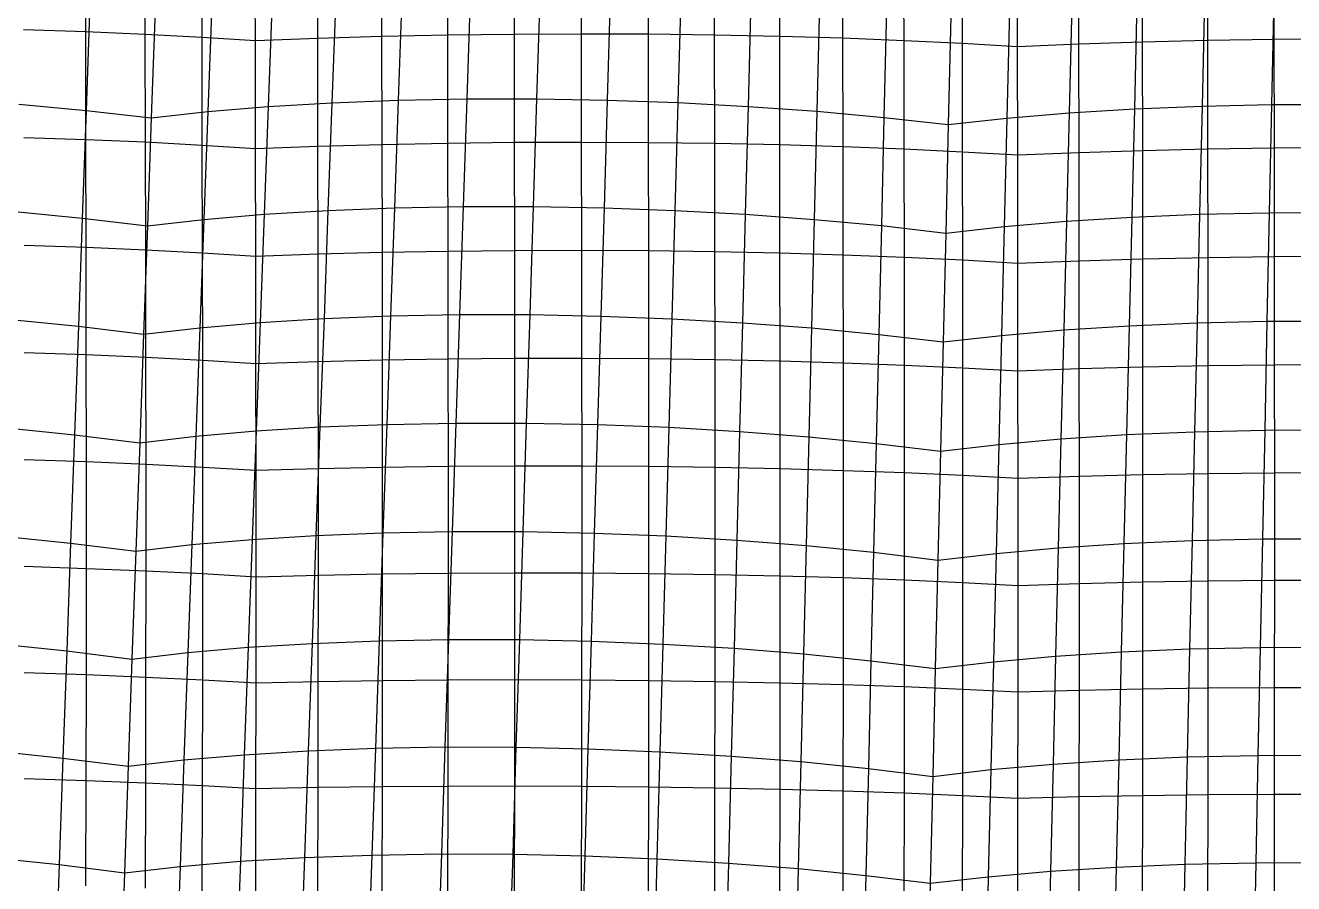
# Model space of a CAD drawing. Extents: x -429 to 429, y -1 to 209.
# Drawn here: x -79.73 to -39.8, y 101.1 to 128.14 of the extents above; entities that cross this region are included whole.
import ezdxf

# ---------------------------------------------------------------- set-up
doc = ezdxf.new("R2010")
doc.units = 0

msp = doc.modelspace()

# ---------------------------------------------------------------- linework, layer by layer
at = {"layer": 'default', "color": 3, "linetype": 'CONTINUOUS'}
for p, q in [((-77.834, 127.943, 19.902), (-77.844, 131.341, 19.585)), ((-75.956, 127.863, 18.954), (-75.966, 131.26, 18.637)), ((-74.17, 127.767, 17.844), (-74.18, 131.164, 17.526)), ((-72.491, 127.656, 16.579), (-72.5, 131.052, 16.261)), ((-72.491, 127.656, 16.579), (-72.5, 131.052, 16.261)), ((-70.529, 127.733, 17.359), (-70.538, 131.133, 17.041)), ((-68.504, 127.794, 17.962), (-68.513, 131.197, 17.644)), ((-66.434, 127.837, 18.383), (-66.443, 131.244, 18.064)), ((-64.335, 127.864, 18.617), (-64.344, 131.274, 18.299)), ((-62.224, 127.874, 18.665), (-62.232, 131.286, 18.346)), ((-60.116, 127.866, 18.524), (-60.124, 131.28, 18.205)), ((-58.03, 127.841, 18.197), (-58.038, 131.256, 17.877)), ((-55.982, 127.798, 17.685), (-55.99, 131.214, 17.365)), ((-53.989, 127.74, 16.993), (-53.996, 131.155, 16.673)), ((-52.065, 127.664, 16.127), (-52.072, 131.079, 15.807)), ((-50.228, 127.574, 15.093), (-50.234, 130.987, 14.773)), ((-44.557, 127.618, 15.463), (-44.563, 131.037, 15.143)), ((-42.501, 127.668, 15.977), (-42.506, 131.09, 15.656)), ((-40.407, 127.702, 16.306), (-40.412, 131.126, 15.985)), ((-48.49, 127.468, 13.899), (-48.497, 130.88, 13.579)), ((-48.49, 127.468, 13.899), (-48.497, 130.88, 13.579)), ((-46.559, 127.551, 14.769), (-46.565, 130.967, 14.449)), ((-79.79, 128.008, 20.679), (-77.834, 127.943, 19.902)), ((-77.834, 127.943, 19.902), (-75.956, 127.863, 18.954)), ((-77.826, 124.544, 20.209), (-77.834, 127.943, 19.902)), ((-75.956, 127.863, 18.954), (-74.17, 127.767, 17.844)), ((-75.947, 124.464, 19.262), (-75.956, 127.863, 18.954)), ((-70.529, 127.733, 17.359), (-68.504, 127.794, 17.962)), ((-68.504, 127.794, 17.962), (-66.434, 127.837, 18.383)), ((-68.497, 124.388, 18.27), (-68.504, 127.794, 17.962)), ((-66.434, 127.837, 18.383), (-64.335, 127.864, 18.617)), ((-66.427, 124.429, 18.691), (-66.434, 127.837, 18.383)), ((-64.335, 127.864, 18.617), (-62.224, 127.874, 18.665)), ((-64.328, 124.453, 18.926), (-64.335, 127.864, 18.617)), ((-62.224, 127.874, 18.665), (-60.116, 127.866, 18.524)), ((-62.217, 124.46, 18.974), (-62.224, 127.874, 18.665)), ((-60.116, 127.866, 18.524), (-58.03, 127.841, 18.197)), ((-60.11, 124.45, 18.833), (-60.116, 127.866, 18.524)), ((-58.03, 127.841, 18.197), (-55.982, 127.798, 17.685)), ((-58.024, 124.424, 18.506), (-58.03, 127.841, 18.197)), ((-55.982, 127.798, 17.685), (-53.989, 127.74, 16.993)), ((-55.976, 124.381, 17.995), (-55.982, 127.798, 17.685)), ((-74.17, 127.767, 17.844), (-72.491, 127.656, 16.579)), ((-74.162, 124.368, 18.151), (-74.17, 127.767, 17.844)), ((-72.491, 127.656, 16.579), (-70.529, 127.733, 17.359)), ((-72.483, 124.259, 16.886), (-72.491, 127.656, 16.579)), ((-72.483, 124.259, 16.886), (-72.491, 127.656, 16.579)), ((-70.521, 124.332, 17.667), (-70.529, 127.733, 17.359)), ((-53.989, 127.74, 16.993), (-52.065, 127.664, 16.127)), ((-53.983, 124.322, 17.303), (-53.989, 127.74, 16.993)), ((-52.065, 127.664, 16.127), (-50.228, 127.574, 15.093)), ((-52.06, 124.248, 16.436), (-52.065, 127.664, 16.127)), ((-50.228, 127.574, 15.093), (-48.49, 127.468, 13.899)), ((-50.222, 124.158, 15.402), (-50.228, 127.574, 15.093)), ((-48.49, 127.468, 13.899), (-46.559, 127.551, 14.769)), ((-48.485, 124.055, 14.209), (-48.49, 127.468, 13.899)), ((-48.485, 124.055, 14.209), (-48.49, 127.468, 13.899)), ((-46.559, 127.551, 14.769), (-44.557, 127.618, 15.463)), ((-46.554, 124.134, 15.079), (-46.559, 127.551, 14.769)), ((-44.557, 127.618, 15.463), (-42.501, 127.668, 15.977)), ((-44.552, 124.197, 15.774), (-44.557, 127.618, 15.463)), ((-42.501, 127.668, 15.977), (-40.407, 127.702, 16.306)), ((-42.496, 124.245, 16.288), (-42.501, 127.668, 15.977)), ((-40.407, 127.702, 16.306), (-38.292, 127.718, 16.448)), ((-40.403, 124.276, 16.617), (-40.407, 127.702, 16.306)), ((-79.782, 124.609, 20.986), (-77.826, 124.544, 20.209)), ((-77.826, 124.544, 20.209), (-75.947, 124.464, 19.262)), ((-77.819, 121.152, 20.505), (-77.826, 124.544, 20.209)), ((-75.947, 124.464, 19.262), (-74.162, 124.368, 18.151)), ((-75.941, 121.071, 19.557), (-75.947, 124.464, 19.262)), ((-74.162, 124.368, 18.151), (-72.483, 124.259, 16.886)), ((-74.155, 120.977, 18.447), (-74.162, 124.368, 18.151)), ((-72.483, 124.259, 16.886), (-70.521, 124.332, 17.667)), ((-72.476, 120.87, 17.182), (-72.483, 124.259, 16.886)), ((-72.476, 120.87, 17.182), (-72.483, 124.259, 16.886)), ((-70.521, 124.332, 17.667), (-68.497, 124.388, 18.27)), ((-70.515, 120.937, 17.963), (-70.521, 124.332, 17.667)), ((-68.497, 124.388, 18.27), (-66.427, 124.429, 18.691)), ((-68.491, 120.99, 18.567), (-68.497, 124.388, 18.27)), ((-66.427, 124.429, 18.691), (-64.328, 124.453, 18.926)), ((-66.421, 121.027, 18.988), (-66.427, 124.429, 18.691)), ((-64.328, 124.453, 18.926), (-62.217, 124.46, 18.974)), ((-64.323, 121.048, 19.224), (-64.328, 124.453, 18.926)), ((-62.217, 124.46, 18.974), (-60.11, 124.45, 18.833)), ((-62.211, 121.052, 19.272), (-62.217, 124.46, 18.974)), ((-60.11, 124.45, 18.833), (-58.024, 124.424, 18.506)), ((-60.105, 121.041, 19.132), (-60.11, 124.45, 18.833)), ((-58.024, 124.424, 18.506), (-55.976, 124.381, 17.995)), ((-58.019, 121.014, 18.804), (-58.024, 124.424, 18.506)), ((-55.976, 124.381, 17.995), (-53.983, 124.322, 17.303)), ((-55.972, 120.971, 18.293), (-55.976, 124.381, 17.995)), ((-53.983, 124.322, 17.303), (-52.06, 124.248, 16.436)), ((-53.978, 120.912, 17.601), (-53.983, 124.322, 17.303)), ((-52.06, 124.248, 16.436), (-50.222, 124.158, 15.402)), ((-52.055, 120.838, 16.735), (-52.06, 124.248, 16.436)), ((-46.554, 124.134, 15.079), (-44.552, 124.197, 15.774)), ((-44.552, 124.197, 15.774), (-42.496, 124.245, 16.288)), ((-44.549, 120.784, 16.073), (-44.552, 124.197, 15.774)), ((-42.496, 124.245, 16.288), (-40.403, 124.276, 16.617)), ((-42.493, 120.828, 16.588), (-42.496, 124.245, 16.288)), ((-40.403, 124.276, 16.617), (-38.288, 124.29, 16.759)), ((-40.399, 120.857, 16.917), (-40.403, 124.276, 16.617)), ((-50.222, 124.158, 15.402), (-48.485, 124.055, 14.209)), ((-50.218, 120.75, 15.701), (-50.222, 124.158, 15.402)), ((-48.485, 124.055, 14.209), (-46.554, 124.134, 15.079)), ((-48.481, 120.649, 14.507), (-48.485, 124.055, 14.209)), ((-48.481, 120.649, 14.507), (-48.485, 124.055, 14.209)), ((-46.55, 120.724, 15.378), (-46.554, 124.134, 15.079)), ((-79.775, 121.217, 21.282), (-77.819, 121.152, 20.505)), ((-77.819, 121.152, 20.505), (-75.941, 121.071, 19.557)), ((-77.814, 117.769, 20.787), (-77.819, 121.152, 20.505)), ((-75.941, 121.071, 19.557), (-74.155, 120.977, 18.447)), ((-75.936, 117.69, 19.84), (-75.941, 121.071, 19.557)), ((-68.491, 120.99, 18.567), (-66.421, 121.027, 18.988)), ((-66.421, 121.027, 18.988), (-64.323, 121.048, 19.224)), ((-66.417, 117.635, 19.272), (-66.421, 121.027, 18.988)), ((-64.323, 121.048, 19.224), (-62.211, 121.052, 19.272)), ((-64.319, 117.652, 19.508), (-64.323, 121.048, 19.224)), ((-62.211, 121.052, 19.272), (-60.105, 121.041, 19.132)), ((-62.208, 117.654, 19.556), (-62.211, 121.052, 19.272)), ((-60.105, 121.041, 19.132), (-58.019, 121.014, 18.804)), ((-60.101, 117.641, 19.416), (-60.105, 121.041, 19.132)), ((-58.019, 121.014, 18.804), (-55.972, 120.971, 18.293)), ((-58.016, 117.613, 19.089), (-58.019, 121.014, 18.804)), ((-74.155, 120.977, 18.447), (-72.476, 120.87, 17.182)), ((-74.15, 117.597, 18.729), (-74.155, 120.977, 18.447)), ((-72.476, 120.87, 17.182), (-70.515, 120.937, 17.963)), ((-72.472, 117.492, 17.464), (-72.476, 120.87, 17.182)), ((-72.472, 117.492, 17.464), (-72.476, 120.87, 17.182)), ((-70.515, 120.937, 17.963), (-68.491, 120.99, 18.567)), ((-70.51, 117.554, 18.246), (-70.515, 120.937, 17.963)), ((-68.487, 117.602, 18.85), (-68.491, 120.99, 18.567)), ((-55.972, 120.971, 18.293), (-53.978, 120.912, 17.601)), ((-55.968, 117.57, 18.578), (-55.972, 120.971, 18.293)), ((-53.978, 120.912, 17.601), (-52.055, 120.838, 16.735)), ((-53.975, 117.511, 17.886), (-53.978, 120.912, 17.601)), ((-52.055, 120.838, 16.735), (-50.218, 120.75, 15.701)), ((-52.052, 117.439, 17.02), (-52.055, 120.838, 16.735)), ((-50.218, 120.75, 15.701), (-48.481, 120.649, 14.507)), ((-50.215, 117.353, 15.985), (-50.218, 120.75, 15.701)), ((-48.481, 120.649, 14.507), (-46.55, 120.724, 15.378)), ((-48.478, 117.254, 14.792), (-48.481, 120.649, 14.507)), ((-48.478, 117.254, 14.792), (-48.481, 120.649, 14.507)), ((-46.55, 120.724, 15.378), (-44.549, 120.784, 16.073)), ((-46.547, 117.325, 15.663), (-46.55, 120.724, 15.378)), ((-44.549, 120.784, 16.073), (-42.493, 120.828, 16.588)), ((-44.546, 117.38, 16.358), (-44.549, 120.784, 16.073)), ((-42.493, 120.828, 16.588), (-40.399, 120.857, 16.917)), ((-42.49, 117.421, 16.873), (-42.493, 120.828, 16.588)), ((-40.399, 120.857, 16.917), (-38.285, 120.869, 17.059)), ((-40.397, 117.447, 17.203), (-40.399, 120.857, 16.917)), ((-79.77, 117.835, 21.564), (-77.814, 117.769, 20.787)), ((-77.814, 117.769, 20.787), (-75.936, 117.69, 19.84)), ((-77.812, 114.397, 21.054), (-77.814, 117.769, 20.787)), ((-75.936, 117.69, 19.84), (-74.15, 117.597, 18.729)), ((-75.933, 114.318, 20.106), (-75.936, 117.69, 19.84)), ((-74.15, 117.597, 18.729), (-72.472, 117.492, 17.464)), ((-74.148, 114.227, 18.995), (-74.15, 117.597, 18.729)), ((-72.472, 117.492, 17.464), (-70.51, 117.554, 18.246)), ((-72.469, 114.125, 17.73), (-72.472, 117.492, 17.464)), ((-72.469, 114.125, 17.73), (-72.472, 117.492, 17.464)), ((-70.51, 117.554, 18.246), (-68.487, 117.602, 18.85)), ((-70.508, 114.181, 18.513), (-70.51, 117.554, 18.246)), ((-68.487, 117.602, 18.85), (-66.417, 117.635, 19.272)), ((-68.484, 114.224, 19.117), (-68.487, 117.602, 18.85)), ((-66.417, 117.635, 19.272), (-64.319, 117.652, 19.508)), ((-66.415, 114.253, 19.539), (-66.417, 117.635, 19.272)), ((-64.319, 117.652, 19.508), (-62.208, 117.654, 19.556)), ((-64.316, 114.267, 19.776), (-64.319, 117.652, 19.508)), ((-62.208, 117.654, 19.556), (-60.101, 117.641, 19.416)), ((-62.205, 114.266, 19.824), (-62.208, 117.654, 19.556)), ((-60.101, 117.641, 19.416), (-58.016, 117.613, 19.089)), ((-60.099, 114.251, 19.684), (-60.101, 117.641, 19.416)), ((-58.016, 117.613, 19.089), (-55.968, 117.57, 18.578)), ((-58.014, 114.222, 19.358), (-58.016, 117.613, 19.089)), ((-55.968, 117.57, 18.578), (-53.975, 117.511, 17.886)), ((-55.966, 114.178, 18.846), (-55.968, 117.57, 18.578)), ((-53.975, 117.511, 17.886), (-52.052, 117.439, 17.02)), ((-53.973, 114.121, 18.155), (-53.975, 117.511, 17.886)), ((-52.052, 117.439, 17.02), (-50.215, 117.353, 15.985)), ((-52.05, 114.05, 17.288), (-52.052, 117.439, 17.02)), ((-44.546, 117.38, 16.358), (-42.49, 117.421, 16.873)), ((-42.49, 117.421, 16.873), (-40.397, 117.447, 17.203)), ((-42.489, 114.025, 17.143), (-42.49, 117.421, 16.873)), ((-40.397, 117.447, 17.203), (-38.283, 117.458, 17.345)), ((-40.396, 114.048, 17.473), (-40.397, 117.447, 17.203)), ((-50.215, 117.353, 15.985), (-48.478, 117.254, 14.792)), ((-50.213, 113.967, 16.254), (-50.215, 117.353, 15.985)), ((-48.478, 117.254, 14.792), (-46.547, 117.325, 15.663)), ((-48.476, 113.871, 15.06), (-48.478, 117.254, 14.792)), ((-48.476, 113.871, 15.06), (-48.478, 117.254, 14.792)), ((-46.547, 117.325, 15.663), (-44.546, 117.38, 16.358)), ((-46.545, 113.936, 15.932), (-46.547, 117.325, 15.663)), ((-44.544, 113.987, 16.628), (-44.546, 117.38, 16.358)), ((-79.767, 114.462, 21.83), (-77.812, 114.397, 21.054)), ((-77.812, 114.397, 21.054), (-75.933, 114.318, 20.106)), ((-77.811, 111.035, 21.304), (-77.812, 114.397, 21.054)), ((-75.933, 114.318, 20.106), (-74.148, 114.227, 18.995)), ((-75.933, 110.958, 20.357), (-75.933, 114.318, 20.106)), ((-74.148, 114.227, 18.995), (-72.469, 114.125, 17.73)), ((-74.147, 110.869, 19.246), (-74.148, 114.227, 18.995)), ((-70.508, 114.181, 18.513), (-68.484, 114.224, 19.117)), ((-68.484, 114.224, 19.117), (-66.415, 114.253, 19.539)), ((-68.484, 110.858, 19.368), (-68.484, 114.224, 19.117)), ((-66.415, 114.253, 19.539), (-64.316, 114.267, 19.776)), ((-66.415, 110.882, 19.791), (-66.415, 114.253, 19.539)), ((-64.316, 114.267, 19.776), (-62.205, 114.266, 19.824)), ((-64.316, 110.892, 20.028), (-64.316, 114.267, 19.776)), ((-62.205, 114.266, 19.824), (-60.099, 114.251, 19.684)), ((-62.205, 110.889, 20.076), (-62.205, 114.266, 19.824)), ((-60.099, 114.251, 19.684), (-58.014, 114.222, 19.358)), ((-60.099, 110.872, 19.937), (-60.099, 114.251, 19.684)), ((-58.014, 114.222, 19.358), (-55.966, 114.178, 18.846)), ((-58.013, 110.842, 19.61), (-58.014, 114.222, 19.358)), ((-72.469, 114.125, 17.73), (-70.508, 114.181, 18.513)), ((-72.468, 110.77, 17.98), (-72.469, 114.125, 17.73)), ((-72.468, 110.77, 17.98), (-72.469, 114.125, 17.73)), ((-70.507, 110.82, 18.763), (-70.508, 114.181, 18.513)), ((-55.966, 114.178, 18.846), (-53.973, 114.121, 18.155)), ((-55.966, 110.798, 19.099), (-55.966, 114.178, 18.846)), ((-53.973, 114.121, 18.155), (-52.05, 114.05, 17.288)), ((-53.973, 110.742, 18.407), (-53.973, 114.121, 18.155)), ((-52.05, 114.05, 17.288), (-50.213, 113.967, 16.254)), ((-52.05, 110.673, 17.541), (-52.05, 114.05, 17.288)), ((-50.213, 113.967, 16.254), (-48.476, 113.871, 15.06)), ((-50.213, 110.592, 16.506), (-50.213, 113.967, 16.254)), ((-48.476, 113.871, 15.06), (-46.545, 113.936, 15.932)), ((-48.476, 110.5, 15.312), (-48.476, 113.871, 15.06)), ((-48.476, 110.5, 15.312), (-48.476, 113.871, 15.06)), ((-46.545, 113.936, 15.932), (-44.544, 113.987, 16.628)), ((-46.545, 110.559, 16.184), (-46.545, 113.936, 15.932)), ((-44.544, 113.987, 16.628), (-42.489, 114.025, 17.143)), ((-44.544, 110.606, 16.881), (-44.544, 113.987, 16.628)), ((-42.489, 114.025, 17.143), (-40.396, 114.048, 17.473)), ((-42.489, 110.639, 17.396), (-42.489, 114.025, 17.143)), ((-40.396, 114.048, 17.473), (-38.281, 114.056, 17.615)), ((-40.396, 110.659, 17.726), (-40.396, 114.048, 17.473)), ((-79.767, 111.1, 22.08), (-77.811, 111.035, 21.304)), ((-77.813, 107.687, 21.536), (-77.811, 111.035, 21.304)), ((-77.811, 111.035, 21.304), (-75.933, 110.958, 20.357)), ((-75.935, 107.611, 20.589), (-75.933, 110.958, 20.357)), ((-75.933, 110.958, 20.357), (-74.147, 110.869, 19.246)), ((-74.149, 107.525, 19.478), (-74.147, 110.869, 19.246)), ((-74.147, 110.869, 19.246), (-72.468, 110.77, 17.98)), ((-72.47, 107.429, 18.212), (-72.468, 110.77, 17.98)), ((-72.47, 107.429, 18.212), (-72.468, 110.77, 17.98)), ((-72.468, 110.77, 17.98), (-70.507, 110.82, 18.763)), ((-70.509, 107.473, 18.996), (-70.507, 110.82, 18.763)), ((-70.507, 110.82, 18.763), (-68.484, 110.858, 19.368)), ((-68.486, 107.505, 19.601), (-68.484, 110.858, 19.368)), ((-68.484, 110.858, 19.368), (-66.415, 110.882, 19.791)), ((-66.416, 107.524, 20.024), (-66.415, 110.882, 19.791)), ((-66.415, 110.882, 19.791), (-64.316, 110.892, 20.028)), ((-64.318, 107.531, 20.261), (-64.316, 110.892, 20.028)), ((-64.316, 110.892, 20.028), (-62.205, 110.889, 20.076)), ((-62.207, 107.524, 20.31), (-62.205, 110.889, 20.076)), ((-62.205, 110.889, 20.076), (-60.099, 110.872, 19.937)), ((-60.1, 107.506, 20.171), (-60.099, 110.872, 19.937)), ((-60.099, 110.872, 19.937), (-58.013, 110.842, 19.61)), ((-58.015, 107.475, 19.844), (-58.013, 110.842, 19.61)), ((-58.013, 110.842, 19.61), (-55.966, 110.798, 19.099)), ((-55.968, 107.431, 19.333), (-55.966, 110.798, 19.099)), ((-55.966, 110.798, 19.099), (-53.973, 110.742, 18.407)), ((-53.974, 107.376, 18.642), (-53.973, 110.742, 18.407)), ((-53.973, 110.742, 18.407), (-52.05, 110.673, 17.541)), ((-52.051, 107.309, 17.775), (-52.05, 110.673, 17.541)), ((-52.05, 110.673, 17.541), (-50.213, 110.592, 16.506)), ((-44.544, 110.606, 16.881), (-42.489, 110.639, 17.396)), ((-42.49, 107.267, 17.631), (-42.489, 110.639, 17.396)), ((-42.489, 110.639, 17.396), (-40.396, 110.659, 17.726)), ((-40.397, 107.283, 17.962), (-40.396, 110.659, 17.726)), ((-40.396, 110.659, 17.726), (-38.281, 110.665, 17.869)), ((-50.214, 107.231, 16.74), (-50.213, 110.592, 16.506)), ((-50.213, 110.592, 16.506), (-48.476, 110.5, 15.312)), ((-48.477, 107.144, 15.546), (-48.476, 110.5, 15.312)), ((-48.477, 107.144, 15.546), (-48.476, 110.5, 15.312)), ((-48.476, 110.5, 15.312), (-46.545, 110.559, 16.184)), ((-46.546, 107.197, 16.418), (-46.545, 110.559, 16.184)), ((-46.545, 110.559, 16.184), (-44.544, 110.606, 16.881)), ((-44.545, 107.238, 17.115), (-44.544, 110.606, 16.881)), ((-79.769, 107.751, 22.313), (-77.813, 107.687, 21.536)), ((-77.818, 104.352, 21.749), (-77.813, 107.687, 21.536)), ((-77.813, 107.687, 21.536), (-75.935, 107.611, 20.589)), ((-75.94, 104.279, 20.801), (-75.935, 107.611, 20.589)), ((-75.935, 107.611, 20.589), (-74.149, 107.525, 19.478)), ((-74.154, 104.196, 19.69), (-74.149, 107.525, 19.478)), ((-74.149, 107.525, 19.478), (-72.47, 107.429, 18.212)), ((-72.474, 104.104, 18.425), (-72.47, 107.429, 18.212)), ((-72.474, 104.104, 18.425), (-72.47, 107.429, 18.212)), ((-72.47, 107.429, 18.212), (-70.509, 107.473, 18.996)), ((-70.513, 104.141, 19.209), (-70.509, 107.473, 18.996)), ((-70.509, 107.473, 18.996), (-68.486, 107.505, 19.601)), ((-68.49, 104.166, 19.815), (-68.486, 107.505, 19.601)), ((-68.486, 107.505, 19.601), (-66.416, 107.524, 20.024)), ((-66.421, 104.18, 20.238), (-66.416, 107.524, 20.024)), ((-66.416, 107.524, 20.024), (-64.318, 107.531, 20.261)), ((-64.322, 104.183, 20.475), (-64.318, 107.531, 20.261)), ((-64.318, 107.531, 20.261), (-62.207, 107.524, 20.31)), ((-62.211, 104.174, 20.524), (-62.207, 107.524, 20.31)), ((-62.207, 107.524, 20.31), (-60.1, 107.506, 20.171)), ((-60.104, 104.153, 20.385), (-60.1, 107.506, 20.171)), ((-60.1, 107.506, 20.171), (-58.015, 107.475, 19.844)), ((-58.019, 104.121, 20.059), (-58.015, 107.475, 19.844)), ((-58.015, 107.475, 19.844), (-55.968, 107.431, 19.333)), ((-55.971, 104.078, 19.548), (-55.968, 107.431, 19.333)), ((-55.968, 107.431, 19.333), (-53.974, 107.376, 18.642)), ((-53.978, 104.024, 18.856), (-53.974, 107.376, 18.642)), ((-53.974, 107.376, 18.642), (-52.051, 107.309, 17.775)), ((-52.055, 103.96, 17.989), (-52.051, 107.309, 17.775)), ((-52.051, 107.309, 17.775), (-50.214, 107.231, 16.74)), ((-50.217, 103.886, 16.955), (-50.214, 107.231, 16.74)), ((-50.214, 107.231, 16.74), (-48.477, 107.144, 15.546)), ((-48.48, 103.802, 15.76), (-48.477, 107.144, 15.546)), ((-48.48, 103.802, 15.76), (-48.477, 107.144, 15.546)), ((-48.477, 107.144, 15.546), (-46.546, 107.197, 16.418)), ((-46.549, 103.849, 16.633), (-46.546, 107.197, 16.418)), ((-46.546, 107.197, 16.418), (-44.545, 107.238, 17.115)), ((-44.548, 103.884, 17.33), (-44.545, 107.238, 17.115)), ((-44.545, 107.238, 17.115), (-42.49, 107.267, 17.631)), ((-42.493, 103.909, 17.846), (-42.49, 107.267, 17.631)), ((-42.49, 107.267, 17.631), (-40.397, 107.283, 17.962)), ((-40.4, 103.921, 18.177), (-40.397, 107.283, 17.962)), ((-40.397, 107.283, 17.962), (-38.283, 107.287, 18.104)), ((-79.774, 104.416, 22.525), (-77.818, 104.352, 21.749)), ((-77.826, 101.032, 21.94), (-77.818, 104.352, 21.749)), ((-77.818, 104.352, 21.749), (-75.94, 104.279, 20.801)), ((-75.947, 100.961, 20.992), (-75.94, 104.279, 20.801)), ((-75.94, 104.279, 20.801), (-74.154, 104.196, 19.69)), ((-74.161, 100.881, 19.881), (-74.154, 104.196, 19.69)), ((-74.154, 104.196, 19.69), (-72.474, 104.104, 18.425)), ((-72.481, 100.794, 18.615), (-72.474, 104.104, 18.425)), ((-72.481, 100.794, 18.615), (-72.474, 104.104, 18.425)), ((-72.474, 104.104, 18.425), (-70.513, 104.141, 19.209)), ((-70.52, 100.823, 19.4), (-70.513, 104.141, 19.209)), ((-70.513, 104.141, 19.209), (-68.49, 104.166, 19.815)), ((-68.497, 100.842, 20.006), (-68.49, 104.166, 19.815)), ((-68.49, 104.166, 19.815), (-66.421, 104.18, 20.238)), ((-66.427, 100.851, 20.43), (-66.421, 104.18, 20.238)), ((-66.421, 104.18, 20.238), (-64.322, 104.183, 20.475)), ((-64.329, 100.849, 20.668), (-64.322, 104.183, 20.475)), ((-64.322, 104.183, 20.475), (-62.211, 104.174, 20.524)), ((-62.217, 100.836, 20.717), (-62.211, 104.174, 20.524)), ((-62.211, 104.174, 20.524), (-60.104, 104.153, 20.385)), ((-60.11, 100.814, 20.578), (-60.104, 104.153, 20.385)), ((-60.104, 104.153, 20.385), (-58.019, 104.121, 20.059)), ((-58.025, 100.781, 20.252), (-58.019, 104.121, 20.059)), ((-58.019, 104.121, 20.059), (-55.971, 104.078, 19.548)), ((-55.977, 100.738, 19.741), (-55.971, 104.078, 19.548)), ((-55.971, 104.078, 19.548), (-53.978, 104.024, 18.856)), ((-53.983, 100.686, 19.049), (-53.978, 104.024, 18.856)), ((-53.978, 104.024, 18.856), (-52.055, 103.96, 17.989)), ((-52.06, 100.625, 18.182), (-52.055, 103.96, 17.989)), ((-52.055, 103.96, 17.989), (-50.217, 103.886, 16.955)), ((-50.222, 100.555, 17.147), (-50.217, 103.886, 16.955)), ((-50.217, 103.886, 16.955), (-48.48, 103.802, 15.76)), ((-48.48, 103.802, 15.76), (-46.549, 103.849, 16.633)), ((-46.554, 100.516, 16.825), (-46.549, 103.849, 16.633)), ((-46.549, 103.849, 16.633), (-44.548, 103.884, 17.33)), ((-44.553, 100.545, 17.523), (-44.548, 103.884, 17.33)), ((-44.548, 103.884, 17.33), (-42.493, 103.909, 17.846)), ((-42.497, 100.565, 18.039), (-42.493, 103.909, 17.846)), ((-42.493, 103.909, 17.846), (-40.4, 103.921, 18.177)), ((-40.404, 100.573, 18.37), (-40.4, 103.921, 18.177)), ((-40.4, 103.921, 18.177), (-38.285, 103.923, 18.32)), ((-48.484, 100.477, 15.952), (-48.48, 103.802, 15.76)), ((-48.484, 100.477, 15.952), (-48.48, 103.802, 15.76))]:
    msp.add_line(p, q, dxfattribs=at)
at = {"layer": 'default', "color": 5, "linetype": 'CONTINUOUS'}
for p, q in [((-69.959, 129.08, -9.93), (-70.08, 125.698, -10.59)), ((-67.873, 129.159, -10.697), (-67.99, 125.778, -11.366)), ((-65.723, 129.2, -11.264), (-65.835, 125.82, -11.938)), ((-63.529, 129.202, -11.625), (-63.635, 125.821, -12.301)), ((-61.312, 129.165, -11.777), (-61.411, 125.782, -12.452)), ((-59.093, 129.09, -11.718), (-59.185, 125.703, -12.39)), ((-42.607, 128.987, -13.26), (-42.682, 125.591, -13.935)), ((-40.425, 129.035, -13.729), (-40.494, 125.64, -14.409)), ((-77.699, 128.845, -7.281), (-77.819, 125.459, -7.917)), ((-75.647, 128.621, -6.504), (-75.767, 125.227, -7.126)), ((-75.647, 128.621, -6.504), (-75.767, 125.227, -7.126)), ((-73.865, 128.81, -7.824), (-73.987, 125.421, -8.46)), ((-71.963, 128.963, -8.969), (-72.086, 125.578, -9.619)), ((-56.891, 128.977, -11.449), (-56.977, 125.586, -12.114)), ((-54.727, 128.827, -10.973), (-54.809, 125.43, -11.629)), ((-52.621, 128.642, -10.293), (-52.701, 125.239, -10.937)), ((-48.746, 128.618, -10.657), (-48.828, 125.213, -11.301)), ((-46.786, 128.778, -11.717), (-46.868, 125.377, -12.374)), ((-44.734, 128.901, -12.588), (-44.813, 125.503, -13.255)), ((-50.594, 128.423, -9.417), (-50.673, 125.013, -10.046)), ((-50.594, 128.423, -9.417), (-50.673, 125.013, -10.046)), ((-67.99, 125.778, -11.366), (-65.835, 125.82, -11.938)), ((-65.835, 125.82, -11.938), (-65.95, 122.431, -12.633)), ((-65.835, 125.82, -11.938), (-63.635, 125.821, -12.301)), ((-63.635, 125.821, -12.301), (-63.743, 122.431, -12.999)), ((-63.635, 125.821, -12.301), (-61.411, 125.782, -12.452)), ((-79.942, 125.657, -8.506), (-77.819, 125.459, -7.917)), ((-77.819, 125.459, -7.917), (-77.94, 122.066, -8.568)), ((-77.819, 125.459, -7.917), (-75.767, 125.227, -7.126)), ((-75.767, 125.227, -7.126), (-73.987, 125.421, -8.46)), ((-73.987, 125.421, -8.46), (-74.113, 122.024, -9.111)), ((-73.987, 125.421, -8.46), (-72.086, 125.578, -9.619)), ((-72.086, 125.578, -9.619), (-72.213, 122.185, -10.285)), ((-72.086, 125.578, -9.619), (-70.08, 125.698, -10.59)), ((-70.08, 125.698, -10.59), (-70.206, 122.308, -11.269)), ((-70.08, 125.698, -10.59), (-67.99, 125.778, -11.366)), ((-67.99, 125.778, -11.366), (-68.111, 122.39, -12.054)), ((-61.411, 125.782, -12.452), (-61.512, 122.39, -13.149)), ((-61.411, 125.782, -12.452), (-59.185, 125.703, -12.39)), ((-59.185, 125.703, -12.39), (-59.279, 122.308, -13.082)), ((-59.185, 125.703, -12.39), (-56.977, 125.586, -12.114)), ((-56.977, 125.586, -12.114), (-57.065, 122.186, -12.799)), ((-56.977, 125.586, -12.114), (-54.809, 125.43, -11.629)), ((-54.809, 125.43, -11.629), (-54.892, 122.026, -12.301)), ((-54.809, 125.43, -11.629), (-52.701, 125.239, -10.937)), ((-46.868, 125.377, -12.374), (-44.813, 125.503, -13.255)), ((-44.813, 125.503, -13.255), (-44.896, 122.098, -13.94)), ((-44.813, 125.503, -13.255), (-42.682, 125.591, -13.935)), ((-42.682, 125.591, -13.935), (-42.76, 122.188, -14.63)), ((-42.682, 125.591, -13.935), (-40.494, 125.64, -14.409)), ((-40.494, 125.64, -14.409), (-40.566, 122.237, -15.11)), ((-40.494, 125.64, -14.409), (-38.272, 125.648, -14.671)), ((-75.767, 125.227, -7.126), (-75.888, 121.826, -7.76)), ((-75.767, 125.227, -7.126), (-75.888, 121.826, -7.76)), ((-52.701, 125.239, -10.937), (-52.781, 121.828, -11.595)), ((-52.701, 125.239, -10.937), (-50.673, 125.013, -10.046)), ((-50.673, 125.013, -10.046), (-50.754, 121.594, -10.686)), ((-50.673, 125.013, -10.046), (-50.754, 121.594, -10.686)), ((-50.673, 125.013, -10.046), (-48.828, 125.213, -11.301)), ((-48.828, 125.213, -11.301), (-48.913, 121.8, -11.959)), ((-48.828, 125.213, -11.301), (-46.868, 125.377, -12.374)), ((-46.868, 125.377, -12.374), (-46.954, 121.968, -13.047)), ((-80.066, 122.27, -9.172), (-77.94, 122.066, -8.568)), ((-72.213, 122.185, -10.285), (-70.206, 122.308, -11.269)), ((-70.206, 122.308, -11.269), (-70.329, 118.902, -11.949)), ((-70.206, 122.308, -11.269), (-68.111, 122.39, -12.054)), ((-68.111, 122.39, -12.054), (-68.231, 118.985, -12.742)), ((-68.111, 122.39, -12.054), (-65.95, 122.431, -12.633)), ((-65.95, 122.431, -12.633), (-66.064, 119.026, -13.326)), ((-65.95, 122.431, -12.633), (-63.743, 122.431, -12.999)), ((-63.743, 122.431, -12.999), (-63.851, 119.025, -13.695)), ((-63.743, 122.431, -12.999), (-61.512, 122.39, -13.149)), ((-61.512, 122.39, -13.149), (-61.613, 118.982, -13.845)), ((-61.512, 122.39, -13.149), (-59.279, 122.308, -13.082)), ((-59.279, 122.308, -13.082), (-59.373, 118.897, -13.774)), ((-59.279, 122.308, -13.082), (-57.065, 122.186, -12.799)), ((-42.76, 122.188, -14.63), (-40.566, 122.237, -15.11)), ((-40.566, 122.237, -15.11), (-40.638, 118.818, -15.81)), ((-40.566, 122.237, -15.11), (-38.337, 122.245, -15.375)), ((-77.94, 122.066, -8.568), (-78.063, 118.659, -9.224)), ((-77.94, 122.066, -8.568), (-75.888, 121.826, -7.76)), ((-75.888, 121.826, -7.76), (-76.01, 118.413, -8.402)), ((-75.888, 121.826, -7.76), (-76.01, 118.413, -8.402)), ((-75.888, 121.826, -7.76), (-74.113, 122.024, -9.111)), ((-74.113, 122.024, -9.111), (-74.238, 118.614, -9.767)), ((-74.113, 122.024, -9.111), (-72.213, 122.185, -10.285)), ((-72.213, 122.185, -10.285), (-72.339, 118.778, -10.954)), ((-57.065, 122.186, -12.799), (-57.154, 118.772, -13.484)), ((-57.065, 122.186, -12.799), (-54.892, 122.026, -12.301)), ((-54.892, 122.026, -12.301), (-54.976, 118.606, -12.977)), ((-54.892, 122.026, -12.301), (-52.781, 121.828, -11.595)), ((-52.781, 121.828, -11.595), (-52.863, 118.403, -12.258)), ((-52.781, 121.828, -11.595), (-50.754, 121.594, -10.686)), ((-50.754, 121.594, -10.686), (-48.913, 121.8, -11.959)), ((-48.913, 121.8, -11.959), (-48.997, 118.373, -12.622)), ((-48.913, 121.8, -11.959), (-46.954, 121.968, -13.047)), ((-46.954, 121.968, -13.047), (-47.037, 118.545, -13.723)), ((-46.954, 121.968, -13.047), (-44.896, 122.098, -13.94)), ((-44.896, 122.098, -13.94), (-44.977, 118.677, -14.627)), ((-44.896, 122.098, -13.94), (-42.76, 122.188, -14.63)), ((-42.76, 122.188, -14.63), (-42.837, 118.768, -15.325)), ((-50.754, 121.594, -10.686), (-50.836, 118.164, -11.335)), ((-50.754, 121.594, -10.686), (-50.836, 118.164, -11.335)), ((-68.231, 118.985, -12.742), (-66.064, 119.026, -13.326)), ((-66.064, 119.026, -13.326), (-66.181, 115.611, -14.035)), ((-66.064, 119.026, -13.326), (-63.851, 119.025, -13.695)), ((-63.851, 119.025, -13.695), (-63.961, 115.609, -14.406)), ((-63.851, 119.025, -13.695), (-61.613, 118.982, -13.845)), ((-80.191, 118.869, -9.84), (-78.063, 118.659, -9.224)), ((-78.063, 118.659, -9.224), (-78.186, 115.243, -9.889)), ((-78.063, 118.659, -9.224), (-76.01, 118.413, -8.402)), ((-76.01, 118.413, -8.402), (-74.238, 118.614, -9.767)), ((-74.238, 118.614, -9.767), (-74.366, 115.196, -10.432)), ((-74.238, 118.614, -9.767), (-72.339, 118.778, -10.954)), ((-72.339, 118.778, -10.954), (-72.468, 115.362, -11.634)), ((-72.339, 118.778, -10.954), (-70.329, 118.902, -11.949)), ((-70.329, 118.902, -11.949), (-70.457, 115.487, -12.641)), ((-70.329, 118.902, -11.949), (-68.231, 118.985, -12.742)), ((-68.231, 118.985, -12.742), (-68.354, 115.57, -13.444)), ((-61.613, 118.982, -13.845), (-61.716, 115.564, -14.555)), ((-61.613, 118.982, -13.845), (-59.373, 118.897, -13.774)), ((-59.373, 118.897, -13.774), (-59.469, 115.477, -14.48)), ((-59.373, 118.897, -13.774), (-57.154, 118.772, -13.484)), ((-57.154, 118.772, -13.484), (-57.243, 115.348, -14.182)), ((-57.154, 118.772, -13.484), (-54.976, 118.606, -12.977)), ((-54.976, 118.606, -12.977), (-55.061, 115.178, -13.664)), ((-54.976, 118.606, -12.977), (-52.863, 118.403, -12.258)), ((-47.037, 118.545, -13.723), (-44.977, 118.677, -14.627)), ((-44.977, 118.677, -14.627), (-45.062, 115.246, -15.327)), ((-44.977, 118.677, -14.627), (-42.837, 118.768, -15.325)), ((-42.837, 118.768, -15.325), (-42.917, 115.339, -16.034)), ((-42.837, 118.768, -15.325), (-40.638, 118.818, -15.81)), ((-40.638, 118.818, -15.81), (-40.711, 115.389, -16.525)), ((-40.638, 118.818, -15.81), (-38.401, 118.826, -16.077)), ((-76.01, 118.413, -8.402), (-76.133, 114.992, -9.048)), ((-76.01, 118.413, -8.402), (-76.133, 114.992, -9.048)), ((-52.863, 118.403, -12.258), (-52.945, 114.97, -12.93)), ((-52.863, 118.403, -12.258), (-50.836, 118.164, -11.335)), ((-50.836, 118.164, -11.335), (-48.997, 118.373, -12.622)), ((-48.997, 118.373, -12.622), (-49.083, 114.938, -13.294)), ((-48.997, 118.373, -12.622), (-47.037, 118.545, -13.723)), ((-47.037, 118.545, -13.723), (-47.124, 115.112, -14.41)), ((-50.836, 118.164, -11.335), (-50.918, 114.726, -11.989)), ((-50.836, 118.164, -11.335), (-50.918, 114.726, -11.989)), ((-80.318, 115.459, -10.519), (-78.186, 115.243, -9.889)), ((-72.468, 115.362, -11.634), (-70.457, 115.487, -12.641)), ((-70.457, 115.487, -12.641), (-70.584, 112.073, -13.333)), ((-70.457, 115.487, -12.641), (-68.354, 115.57, -13.444)), ((-68.354, 115.57, -13.444), (-68.477, 112.157, -14.146)), ((-68.354, 115.57, -13.444), (-66.181, 115.611, -14.035)), ((-66.181, 115.611, -14.035), (-66.299, 112.197, -14.743)), ((-66.181, 115.611, -14.035), (-63.961, 115.609, -14.406)), ((-63.961, 115.609, -14.406), (-64.071, 112.194, -15.118)), ((-63.961, 115.609, -14.406), (-61.716, 115.564, -14.555)), ((-61.716, 115.564, -14.555), (-61.818, 112.147, -15.266)), ((-61.716, 115.564, -14.555), (-59.469, 115.477, -14.48)), ((-59.469, 115.477, -14.48), (-59.564, 112.057, -15.186)), ((-59.469, 115.477, -14.48), (-57.243, 115.348, -14.182)), ((-78.186, 115.243, -9.889), (-78.309, 111.831, -10.552)), ((-78.186, 115.243, -9.889), (-76.133, 114.992, -9.048)), ((-76.133, 114.992, -9.048), (-74.366, 115.196, -10.432)), ((-74.366, 115.196, -10.432), (-74.494, 111.781, -11.096)), ((-74.366, 115.196, -10.432), (-72.468, 115.362, -11.634)), ((-72.468, 115.362, -11.634), (-72.596, 111.948, -12.313)), ((-57.243, 115.348, -14.182), (-57.332, 111.925, -14.88)), ((-57.243, 115.348, -14.182), (-55.061, 115.178, -13.664)), ((-55.061, 115.178, -13.664), (-55.145, 111.752, -14.349)), ((-55.061, 115.178, -13.664), (-52.945, 114.97, -12.93)), ((-49.083, 114.938, -13.294), (-47.124, 115.112, -14.41)), ((-47.124, 115.112, -14.41), (-47.21, 111.683, -15.097)), ((-47.124, 115.112, -14.41), (-45.062, 115.246, -15.327)), ((-45.062, 115.246, -15.327), (-45.146, 111.818, -16.026)), ((-45.062, 115.246, -15.327), (-42.917, 115.339, -16.034)), ((-42.917, 115.339, -16.034), (-42.996, 111.911, -16.743)), ((-42.917, 115.339, -16.034), (-40.711, 115.389, -16.525)), ((-40.711, 115.389, -16.525), (-40.784, 111.961, -17.24)), ((-40.711, 115.389, -16.525), (-38.468, 115.396, -16.795)), ((-76.133, 114.992, -9.048), (-76.256, 111.575, -9.695)), ((-76.133, 114.992, -9.048), (-76.256, 111.575, -9.695)), ((-52.945, 114.97, -12.93), (-53.027, 111.541, -13.601)), ((-52.945, 114.97, -12.93), (-50.918, 114.726, -11.989)), ((-50.918, 114.726, -11.989), (-51, 111.292, -12.642)), ((-50.918, 114.726, -11.989), (-51, 111.292, -12.642)), ((-50.918, 114.726, -11.989), (-49.083, 114.938, -13.294)), ((-49.083, 114.938, -13.294), (-49.169, 111.507, -13.965)), ((-80.444, 112.051, -11.197), (-78.309, 111.831, -10.552)), ((-78.309, 111.831, -10.552), (-78.432, 108.435, -11.206)), ((-78.309, 111.831, -10.552), (-76.256, 111.575, -9.695)), ((-74.494, 111.781, -11.096), (-72.596, 111.948, -12.313)), ((-72.596, 111.948, -12.313), (-72.722, 108.548, -12.979)), ((-72.596, 111.948, -12.313), (-70.584, 112.073, -13.333)), ((-70.584, 112.073, -13.333), (-70.707, 108.673, -14.01)), ((-70.584, 112.073, -13.333), (-68.477, 112.157, -14.146)), ((-68.477, 112.157, -14.146), (-68.597, 108.756, -14.831)), ((-68.477, 112.157, -14.146), (-66.299, 112.197, -14.743)), ((-66.299, 112.197, -14.743), (-66.413, 108.795, -15.434)), ((-66.299, 112.197, -14.743), (-64.071, 112.194, -15.118)), ((-64.071, 112.194, -15.118), (-64.179, 108.79, -15.811)), ((-64.071, 112.194, -15.118), (-61.818, 112.147, -15.266)), ((-61.818, 112.147, -15.266), (-61.92, 108.742, -15.959)), ((-61.818, 112.147, -15.266), (-59.564, 112.057, -15.186)), ((-59.564, 112.057, -15.186), (-59.659, 108.65, -15.875)), ((-59.564, 112.057, -15.186), (-57.332, 111.925, -14.88)), ((-57.332, 111.925, -14.88), (-57.42, 108.516, -15.562)), ((-57.332, 111.925, -14.88), (-55.145, 111.752, -14.349)), ((-47.21, 111.683, -15.097), (-45.146, 111.818, -16.026)), ((-45.146, 111.818, -16.026), (-45.227, 108.402, -16.71)), ((-45.146, 111.818, -16.026), (-42.996, 111.911, -16.743)), ((-42.996, 111.911, -16.743), (-43.073, 108.495, -17.435)), ((-42.996, 111.911, -16.743), (-40.784, 111.961, -17.24)), ((-40.784, 111.961, -17.24), (-40.856, 108.544, -17.937)), ((-40.784, 111.961, -17.24), (-38.534, 111.967, -17.512)), ((-76.256, 111.575, -9.695), (-76.378, 108.176, -10.334)), ((-76.256, 111.575, -9.695), (-76.378, 108.176, -10.334)), ((-76.256, 111.575, -9.695), (-74.494, 111.781, -11.096)), ((-74.494, 111.781, -11.096), (-74.619, 108.382, -11.749)), ((-55.145, 111.752, -14.349), (-55.229, 108.341, -15.022)), ((-55.145, 111.752, -14.349), (-53.027, 111.541, -13.601)), ((-53.027, 111.541, -13.601), (-53.108, 108.127, -14.262)), ((-53.027, 111.541, -13.601), (-51, 111.292, -12.642)), ((-51, 111.292, -12.642), (-49.169, 111.507, -13.965)), ((-49.169, 111.507, -13.965), (-49.252, 108.091, -14.626)), ((-49.169, 111.507, -13.965), (-47.21, 111.683, -15.097)), ((-47.21, 111.683, -15.097), (-47.294, 108.267, -15.771)), ((-51, 111.292, -12.642), (-51.081, 107.877, -13.289)), ((-51, 111.292, -12.642), (-51.081, 107.877, -13.289)), ((-80.569, 108.658, -11.863), (-78.432, 108.435, -11.206)), ((-72.722, 108.548, -12.979), (-70.707, 108.673, -14.01)), ((-70.707, 108.673, -14.01), (-70.827, 105.291, -14.67)), ((-70.707, 108.673, -14.01), (-68.597, 108.756, -14.831)), ((-68.597, 108.756, -14.831), (-68.713, 105.371, -15.498)), ((-68.597, 108.756, -14.831), (-66.413, 108.795, -15.434)), ((-66.413, 108.795, -15.434), (-66.524, 105.409, -16.104)), ((-66.413, 108.795, -15.434), (-64.179, 108.79, -15.811)), ((-64.179, 108.79, -15.811), (-64.285, 105.402, -16.484)), ((-64.179, 108.79, -15.811), (-61.92, 108.742, -15.959)), ((-61.92, 108.742, -15.959), (-62.019, 105.353, -16.631)), ((-61.92, 108.742, -15.959), (-59.659, 108.65, -15.875)), ((-59.659, 108.65, -15.875), (-59.752, 105.26, -16.545)), ((-59.659, 108.65, -15.875), (-57.42, 108.516, -15.562)), ((-78.432, 108.435, -11.206), (-78.554, 105.059, -11.846)), ((-78.432, 108.435, -11.206), (-76.378, 108.176, -10.334)), ((-76.378, 108.176, -10.334), (-74.619, 108.382, -11.749)), ((-74.619, 108.382, -11.749), (-74.741, 105.003, -12.39)), ((-74.619, 108.382, -11.749), (-72.722, 108.548, -12.979)), ((-72.722, 108.548, -12.979), (-72.844, 105.167, -13.63)), ((-57.42, 108.516, -15.562), (-57.509, 105.124, -16.226)), ((-57.42, 108.516, -15.562), (-55.229, 108.341, -15.022)), ((-55.229, 108.341, -15.022), (-55.313, 104.949, -15.679)), ((-55.229, 108.341, -15.022), (-53.108, 108.127, -14.262)), ((-49.252, 108.091, -14.626), (-47.294, 108.267, -15.771)), ((-47.294, 108.267, -15.771), (-47.375, 104.871, -16.428)), ((-47.294, 108.267, -15.771), (-45.227, 108.402, -16.71)), ((-45.227, 108.402, -16.71), (-45.305, 105.004, -17.376)), ((-45.227, 108.402, -16.71), (-43.073, 108.495, -17.435)), ((-43.073, 108.495, -17.435), (-43.147, 105.096, -18.108)), ((-43.073, 108.495, -17.435), (-40.856, 108.544, -17.937)), ((-40.856, 108.544, -17.937), (-40.925, 105.144, -18.614)), ((-40.856, 108.544, -17.937), (-38.599, 108.55, -18.211)), ((-76.378, 108.176, -10.334), (-76.498, 104.8, -10.962)), ((-76.378, 108.176, -10.334), (-76.498, 104.8, -10.962)), ((-53.108, 108.127, -14.262), (-53.19, 104.734, -14.909)), ((-53.108, 108.127, -14.262), (-51.081, 107.877, -13.289)), ((-51.081, 107.877, -13.289), (-51.161, 104.483, -13.924)), ((-51.081, 107.877, -13.289), (-51.161, 104.483, -13.924)), ((-51.081, 107.877, -13.289), (-49.252, 108.091, -14.626)), ((-49.252, 108.091, -14.626), (-49.334, 104.696, -15.273)), ((-80.694, 105.283, -12.512), (-78.554, 105.059, -11.846)), ((-78.554, 105.059, -11.846), (-78.673, 101.706, -12.47)), ((-78.554, 105.059, -11.846), (-76.498, 104.8, -10.962)), ((-74.741, 105.003, -12.39), (-72.844, 105.167, -13.63)), ((-72.844, 105.167, -13.63), (-72.963, 101.808, -14.265)), ((-72.844, 105.167, -13.63), (-70.827, 105.291, -14.67)), ((-70.827, 105.291, -14.67), (-70.944, 101.928, -15.313)), ((-70.827, 105.291, -14.67), (-68.713, 105.371, -15.498)), ((-68.713, 105.371, -15.498), (-68.826, 102.007, -16.147)), ((-68.713, 105.371, -15.498), (-66.524, 105.409, -16.104)), ((-66.524, 105.409, -16.104), (-66.633, 102.042, -16.758)), ((-66.524, 105.409, -16.104), (-64.285, 105.402, -16.484)), ((-64.285, 105.402, -16.484), (-64.388, 102.034, -17.139)), ((-64.285, 105.402, -16.484), (-62.019, 105.353, -16.631)), ((-62.019, 105.353, -16.631), (-62.117, 101.983, -17.286)), ((-62.019, 105.353, -16.631), (-59.752, 105.26, -16.545)), ((-59.752, 105.26, -16.545), (-59.845, 101.889, -17.198)), ((-59.752, 105.26, -16.545), (-57.509, 105.124, -16.226)), ((-57.509, 105.124, -16.226), (-57.596, 101.753, -16.874)), ((-57.509, 105.124, -16.226), (-55.313, 104.949, -15.679)), ((-45.305, 105.004, -17.376), (-43.147, 105.096, -18.108)), ((-43.147, 105.096, -18.108), (-43.22, 101.716, -18.764)), ((-43.147, 105.096, -18.108), (-40.925, 105.144, -18.614)), ((-40.925, 105.144, -18.614), (-40.993, 101.763, -19.274)), ((-40.925, 105.144, -18.614), (-38.662, 105.149, -18.89)), ((-76.498, 104.8, -10.962), (-76.616, 101.448, -11.575)), ((-76.498, 104.8, -10.962), (-76.616, 101.448, -11.575)), ((-76.498, 104.8, -10.962), (-74.741, 105.003, -12.39)), ((-74.741, 105.003, -12.39), (-74.861, 101.647, -13.014)), ((-55.313, 104.949, -15.679), (-55.396, 101.578, -16.319)), ((-55.313, 104.949, -15.679), (-53.19, 104.734, -14.909)), ((-53.19, 104.734, -14.909), (-53.269, 101.364, -15.54)), ((-53.19, 104.734, -14.909), (-51.161, 104.483, -13.924)), ((-51.161, 104.483, -13.924), (-49.334, 104.696, -15.273)), ((-49.334, 104.696, -15.273), (-49.414, 101.324, -15.904)), ((-49.334, 104.696, -15.273), (-47.375, 104.871, -16.428)), ((-47.375, 104.871, -16.428), (-47.454, 101.496, -17.069)), ((-47.375, 104.871, -16.428), (-45.305, 105.004, -17.376)), ((-45.305, 105.004, -17.376), (-45.382, 101.627, -18.026)), ((-51.161, 104.483, -13.924), (-51.239, 101.115, -14.543)), ((-51.161, 104.483, -13.924), (-51.239, 101.115, -14.543)), ((-80.816, 101.93, -13.145), (-78.673, 101.706, -12.47)), ((-72.963, 101.808, -14.265), (-70.944, 101.928, -15.313)), ((-70.944, 101.928, -15.313), (-71.059, 98.587, -15.937)), ((-70.944, 101.928, -15.313), (-68.826, 102.007, -16.147)), ((-68.826, 102.007, -16.147), (-68.938, 98.662, -16.778)), ((-68.826, 102.007, -16.147), (-66.633, 102.042, -16.758)), ((-66.633, 102.042, -16.758), (-66.74, 98.695, -17.393)), ((-66.633, 102.042, -16.758), (-64.388, 102.034, -17.139)), ((-64.388, 102.034, -17.139), (-64.49, 98.685, -17.776)), ((-64.388, 102.034, -17.139), (-62.117, 101.983, -17.286)), ((-62.117, 101.983, -17.286), (-62.213, 98.633, -17.923)), ((-62.117, 101.983, -17.286), (-59.845, 101.889, -17.198)), ((-59.845, 101.889, -17.198), (-59.935, 98.538, -17.832)), ((-59.845, 101.889, -17.198), (-57.596, 101.753, -16.874)), ((-78.673, 101.706, -12.47), (-78.789, 98.377, -13.075)), ((-78.673, 101.706, -12.47), (-76.616, 101.448, -11.575)), ((-76.616, 101.448, -11.575), (-76.731, 98.121, -12.169)), ((-76.616, 101.448, -11.575), (-76.731, 98.121, -12.169)), ((-76.616, 101.448, -11.575), (-74.861, 101.647, -13.014)), ((-74.861, 101.647, -13.014), (-74.977, 98.315, -13.62)), ((-74.861, 101.647, -13.014), (-72.963, 101.808, -14.265)), ((-72.963, 101.808, -14.265), (-73.08, 98.471, -14.88)), ((-57.596, 101.753, -16.874), (-57.681, 98.404, -17.503)), ((-57.596, 101.753, -16.874), (-55.396, 101.578, -16.319)), ((-55.396, 101.578, -16.319), (-55.477, 98.229, -16.941)), ((-55.396, 101.578, -16.319), (-53.269, 101.364, -15.54)), ((-49.414, 101.324, -15.904), (-47.454, 101.496, -17.069)), ((-47.454, 101.496, -17.069), (-47.531, 98.143, -17.692)), ((-47.454, 101.496, -17.069), (-45.382, 101.627, -18.026)), ((-45.382, 101.627, -18.026), (-45.457, 98.271, -18.657)), ((-45.382, 101.627, -18.026), (-43.22, 101.716, -18.764)), ((-43.22, 101.716, -18.764), (-43.291, 98.357, -19.401)), ((-43.22, 101.716, -18.764), (-40.993, 101.763, -19.274)), ((-40.993, 101.763, -19.274), (-41.059, 98.402, -19.915)), ((-40.993, 101.763, -19.274), (-38.724, 101.767, -19.552)), ((-53.269, 101.364, -15.54), (-53.347, 98.018, -16.151)), ((-53.269, 101.364, -15.54), (-51.239, 101.115, -14.543)), ((-51.239, 101.115, -14.543), (-51.316, 97.771, -15.144)), ((-51.239, 101.115, -14.543), (-51.316, 97.771, -15.144)), ((-51.239, 101.115, -14.543), (-49.414, 101.324, -15.904)), ((-49.414, 101.324, -15.904), (-49.492, 97.976, -16.516))]:
    msp.add_line(p, q, dxfattribs=at)

doc.saveas('drawing.dxf')
